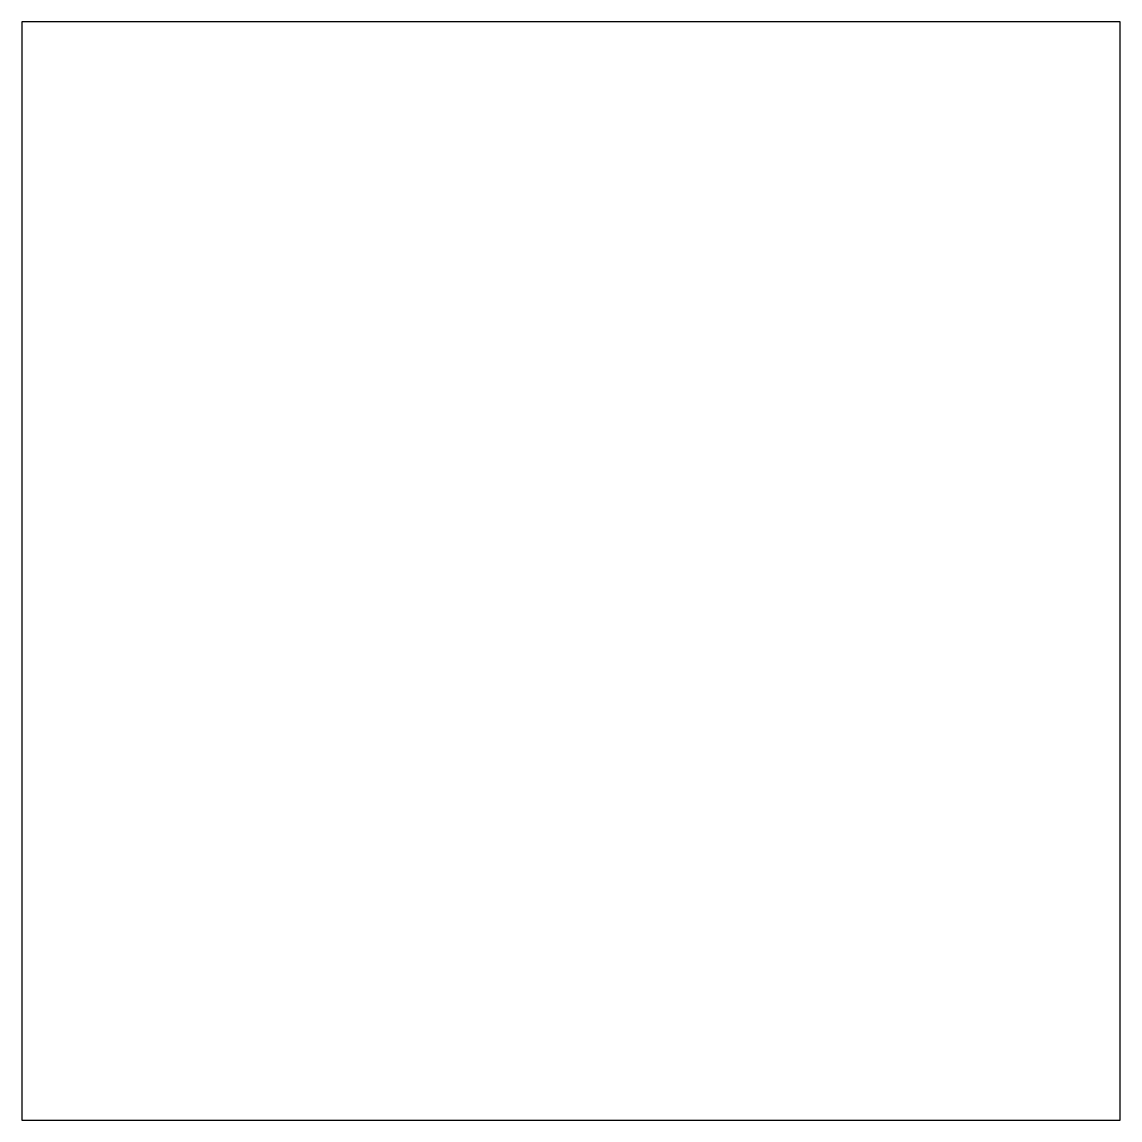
# Model space of a CAD drawing. Header units: millimetres. Extents: x -17 to 3, y 49 to 69.
import ezdxf

# ---------------------------------------------------------------- set-up
doc = ezdxf.new("R2010")
doc.units = ezdxf.units.MM

msp = doc.modelspace()

# ---------------------------------------------------------------- linework, layer by layer
for p, q in [((3, 69), (-17, 69)), ((-17, 69), (-17, 49)), ((3, 49), (3, 69)), ((-17, 49), (3, 49))]:
    msp.add_line(p, q)

doc.saveas('drawing.dxf')
